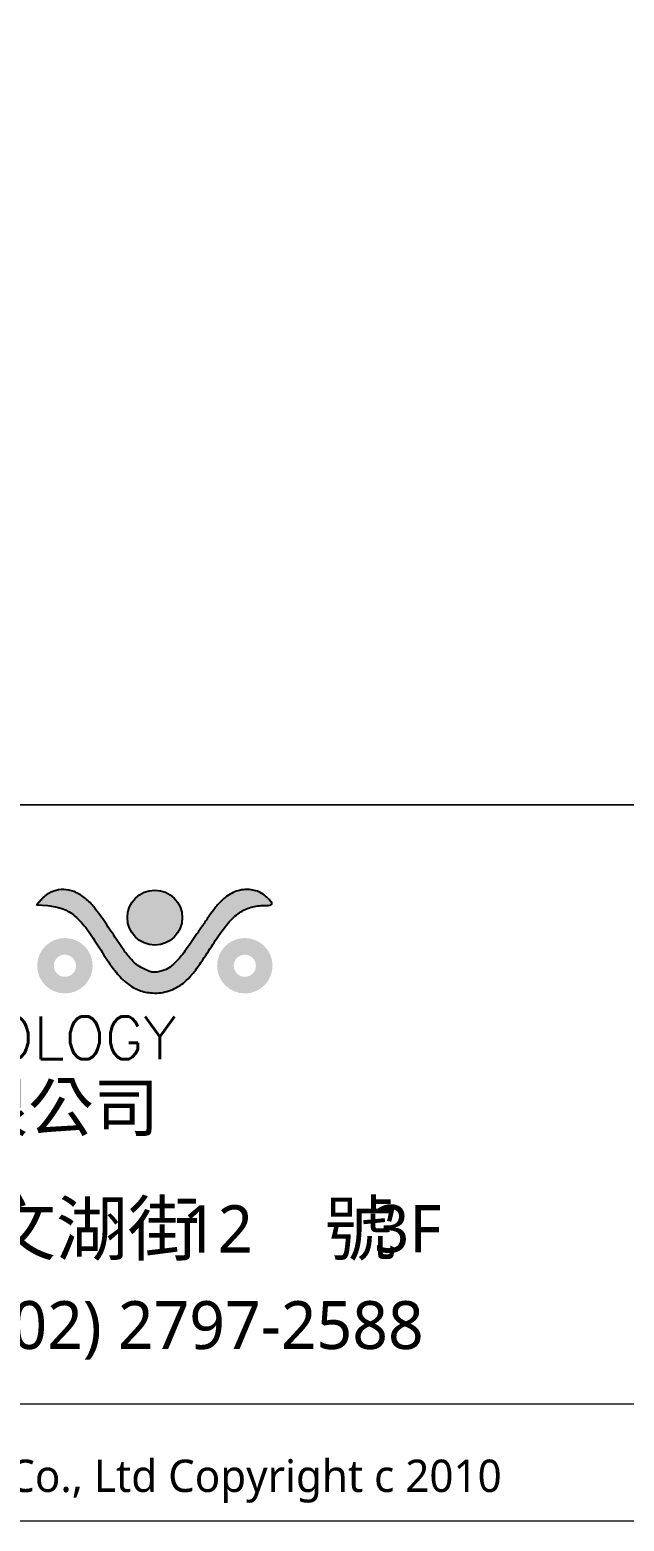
# Model space of a CAD drawing. Extents: x -3378 to 102197, y -3799 to 48702.
# Drawn here: x 12781.6 to 12933.7, y 7349.7 to 7731.4 of the extents above; entities that cross this region are included whole.
import ezdxf
from ezdxf.enums import TextEntityAlignment as Align

# ---------------------------------------------------------------- set-up
doc = ezdxf.new("R2010")
doc.units = 0
doc.layers.add('GM_ANNO_TEXT', color=7, linetype='Continuous')
doc.layers.add('GM_CNST', color=171, linetype='Continuous', lineweight=5, plot=False)
doc.styles.add('GM', font='')
doc.styles.add('TITLE_BLOCK', font='romans.shx', dxfattribs={"width": 0.8, "bigfont": 'stsl.shx'})
doc.styles.get('GM').set_extended_font_data('Microsoft JhengHei')

# ---------------------------------------------------------------- blocks, each defined once
blk = doc.blocks.new('TK')
h = blk.add_hatch(color=1)
h.dxf.hatch_style = 1
edge = h.paths.add_edge_path()
edge.add_arc((231.7618222454682, 26.00227551427997), 0.917623926910425, 114.4293577309708, 122.3325826909654)
edge.add_arc((232.2242263707465, 25.27174951614586), 1.782196543305758, 122.3326667353909, 127.1418268453273)
edge.add_arc((232.2241224852905, 25.2718884826802), 1.782023042047948, 127.1418620522727, 131.9512512444222)
edge.add_arc((231.6458912718615, 25.91517891013143), 0.9170525742087223, 131.9512412522752, 139.8578998708251)
edge.add_line((230.9448523559192, 26.50638941595628), (230.7635301610434, 26.29138308773571))
edge.add_line((230.7635301610435, 26.29138308773565), (231.2326877712624, 26.25563331297525))
edge.add_arc((231.0540096559473, 23.91080236112884), 2.351628810341849, 69.63714551689083, 85.64243396018941, ccw=False)
edge.add_arc((231.2801718283122, 24.52014685812935), 1.701667238992462, 49.240197397474674, 69.6371000482925, ccw=False)
edge.add_arc((230.3237631596826, 23.41056396979684), 3.166553489699386, 35.3919547850403, 49.24019662688869, ccw=False)
edge.add_arc((218.3433048775507, 14.89904704679577), 17.86271968977995, 31.543362932253274, 35.39190243201148, ccw=False)
edge.add_arc((241.4668930918854, 29.09327974978419), 9.269854348315613, 211.5433420270691, 217.2437838025886)
edge.add_arc((236.5823365996453, 25.37981711258647), 3.134000953414755, 217.2438438705391, 230.0411753947615)
edge.add_arc((235.8516299193873, 24.50772272971267), 1.996248403334689, 230.0411745239552, 246.669650490199)
edge.add_arc((235.7645488653861, 24.30581042763481), 1.776358231457405, 246.6695634143364, 264.8188133809331)
edge.add_arc((235.7988903209209, 24.68452608077826), 2.156627716827118, 264.8187866398948, 274.4710814004899)
edge.add_arc((235.8218756788453, 24.39054608201582), 1.861750511288512, 274.4711451452888, 285.2485513361171)
edge.add_arc((235.8265088025223, 24.3735497267935), 1.84413398706196, 285.2485559202805, 296.0810725664446)
edge.add_arc((235.7270748962292, 24.57669257359441), 2.070306748298347, 296.0810340900399, 306.0133371479392)
edge.add_arc((235.7790814686732, 24.50514353555332), 1.981853662324182, 306.0133908719492, 316.3715970938068)
edge.add_arc((234.1590853377622, 26.04937315494294), 4.219940475109254, 316.3716354975839, 322.2575969988175)
edge.add_arc((230.7019512465718, 28.72543721708644), 8.591793056014494, 322.2576076815531, 326.201918035718)
edge.add_arc((203.4551253865893, 46.96429494973074), 41.3796787889463, 326.2018967684809, 327.4312232235405)
edge.add_arc((245.8021639392377, 19.91473760362317), 8.869204052365419, 141.5003700642064, 147.4312216082466, ccw=False)
edge.add_arc((240.9778705864303, 23.75210131568031), 2.704857646415255, 127.13542264817659, 141.5003432222978, ccw=False)
edge.add_arc((240.3751345891917, 24.54803583901776), 1.706457702602574, 108.251375308088, 127.13538135177359, ccw=False)
edge.add_arc((240.4036610431667, 24.46153153756882), 1.797544215024189, 90.08957835249578, 108.25135445215889, ccw=False)
edge.add_arc((240.3940342431133, 30.61808405385455), 4.359015827813238, 270.0895968732746, 274.0084753871093)
edge.add_arc((240.6919104894832, 26.36729126865032), 0.0977989170123781, 274.0084837317827, 334.1074347710919)
edge.add_arc((240.7056234525523, 26.36063478563869), 0.08255575060178498, 334.1074502154281, 401.9840468345506)
edge.add_arc((238.2497564943221, 24.15059667938033), 3.386424838147573, 41.98408997058423, 46.67664599664302)
edge.add_arc((239.7382922484303, 25.72890298197751), 1.216911188484139, 46.67664782405196, 72.47762019708142)
edge.add_arc((239.7277861267471, 25.69563061383894), 1.251802864759612, 72.47757243354916, 97.73756659643688)
edge.add_arc((239.7587918483134, 25.46743227207753), 1.482097975329641, 97.73755609565147, 120.6475470141357)
edge.add_arc((240.0612293791935, 24.95700483507085), 2.075397754980612, 120.6475370004632, 138.448517231646)
edge.add_arc((240.3854869411568, 24.66960328126095), 2.508690519308663, 138.4484682634865, 143.5499293006838)
edge.add_arc((256.9417100116016, 12.44095089348741), 23.09141292377517, 143.5499199044098, 144.5475477161036)
edge.add_arc((258.8406600749142, 11.0888268525697), 25.42256087380906, 144.5475617209644, 145.6047759454908)
edge.add_arc((261.197621093248, 9.4752989150561), 28.2789112806373, 145.6048234143928, 146.5809084124446)
edge.add_arc((222.5544328054668, 34.97425740571305), 18.0189600003754, 323.9371909807687, 326.5809301591324, ccw=False)
edge.add_arc((233.2556511332039, 27.18143106805564), 4.78097616495786, 316.84462029839176, 323.9371769788808, ccw=False)
edge.add_arc((234.9443219411462, 25.59814031919268), 2.466150319884965, 306.700208844366, 316.84455731167145, ccw=False)
edge.add_arc((235.8683641717676, 24.35845169614799), 0.9199673015854151, 285.5236688732384, 306.7002198465948, ccw=False)
edge.add_arc((235.5526973678402, 25.49488782261392), 2.099430145696346, 279.09812976001854, 285.5236569897145, ccw=False)
edge.add_arc((235.7870083522928, 24.03173345520702), 0.6176331487040136, 263.11764490245594, 279.09807383409486, ccw=False)
edge.add_arc((235.7967864637919, 24.11274605648418), 0.6992337187397347, 248.36629533845462, 263.11765932379313, ccw=False)
edge.add_arc((236.6912489185854, 26.36802011541477), 3.125408519515612, 243.5119844243015, 248.3662735440671, ccw=False)
edge.add_arc((235.9673572601598, 24.91535405116804), 1.502368831970009, 230.2497173437997, 243.51193048233688, ccw=False)
edge.add_arc((236.4710391347437, 25.52095792161322), 2.290056256448772, 220.5793223809799, 230.2496904519559, ccw=False)
edge.add_arc((238.5934416125522, 27.33874773382331), 5.084506484880465, 214.5625780211814, 220.579314855271, ccw=False)
edge.add_arc((260.6524500350495, 42.53492830970777), 31.87114040328013, 213.0130123654886, 214.5624958173863, ccw=False)
edge.add_arc((220.8268537664205, 16.65904025023713), 15.62243496243153, 33.01295813720427, 34.54296190335806)
edge.add_arc((220.3051408576425, 16.29990973244708), 16.25580617107601, 34.54293547158791, 36.02802129035056)
edge.add_arc((221.7719865581107, 17.36673437129139), 14.44203906391397, 36.02801357411836, 37.49820310945518)
edge.add_arc((231.2769363745922, 24.65966641983857), 2.461599636307291, 37.49818228414703, 42.94071637590563)
edge.add_arc((231.3098153804863, 24.69026151486503), 2.416687623805267, 42.94074297437213, 55.70448924080197)
edge.add_arc((231.8005913964219, 25.40982902926328), 1.545689055731821, 55.7045795357467, 73.54451361019302)
edge.add_arc((231.8785736281534, 25.6738448909839), 1.27039720386235, 73.5445236898138, 93.47204414878274)
edge.add_arc((231.8735734205952, 25.75625284561409), 1.187837691618779, 93.4720307172304, 114.4292834691644)
at = {"linetype": 'Continuous', "lineweight": 0, "ltscale": 2}
h = blk.add_hatch(color=152, dxfattribs=at)
edge = h.paths.add_edge_path(flags=17)
edge.add_arc((231.9622967414196, 23.69286347561388), 0.4729862160477326, 0, 360)
edge = h.paths.add_edge_path()
edge.add_arc((231.9622967414196, 23.69286347561388), 1.181580181188154, 0, 360)
edge = h.paths.add_edge_path(flags=17)
edge.add_arc((239.6334591331747, 23.69286347561388), 0.4729862160477326, 0, 360)
edge = h.paths.add_edge_path()
edge.add_arc((239.6334591331747, 23.69286347561388), 1.181580181188154, 0, 360)
edge = h.paths.add_edge_path()
edge.add_arc((235.797877937297, 25.74521616386426), 1.171751929819065, 0, 360)
at = {"lineweight": 0, "flags": 128}
blk.add_lwpolyline([(3.000000000000114, 30.55267623773409), (415, 30.55267623773409)], dxfattribs=at)
blk.add_lwpolyline([(231.3823196004598, 26.837746287958, 0.034498), (231.2710467405907, 26.77762903045868, 0.020987), (231.1481537841958, 26.69241566533276, 0.020988), (231.0328435083586, 26.59720373631228, 0.034513), (230.9448523559192, 26.50638941595628), (230.7635301610435, 26.29138308773565), (231.2326877712624, 26.25563331297519, -0.06995), (231.8722925837094, 26.1154726566067, -0.08923400000000001), (232.3911722509163, 25.80908031383342, -0.060498), (232.9051664679696, 25.2445263366659, -0.016794), (233.5667091261996, 24.24381658905111, 0.024878), (234.0874617573988, 23.48309322716443, 0.055897), (234.5695654524241, 22.97758600694362, 0.072683), (235.0610517773962, 22.67469411858247, 0.07935700000000001), (235.6041338205368, 22.53671021005164, 0.042141), (235.9670122119487, 22.53446139832238, 0.04706), (236.3115287618214, 22.59434040765245, 0.047301), (236.6372684531257, 22.7171986314064, 0.043365), (236.9443605191734, 22.90206254155055, 0.045227), (237.2136064293902, 23.1377072204192, 0.025688), (237.496090799727, 23.46629511502931, 0.017212), (237.8417578366352, 23.94609942050147, 0.005364), (238.3276789531096, 24.68913334702802, -0.025884), (238.8610168426117, 25.4359021099109, -0.062761), (239.3449453956541, 25.90844317371182, -0.082584), (239.8406948987595, 26.1686444000411, -0.079412), (240.400850696836, 26.25907355569257, 0.017101), (240.6987470427132, 26.2697315960969, 0.268412), (240.7798918085512, 26.32458394300374, 0.305142), (240.7669897099724, 26.41585828070811, 0.020478), (240.5732331663153, 26.61419756814587, 0.113056), (240.1046777998058, 26.88934878786461, 0.110666), (239.5592485146601, 26.93603598529319, 0.100298), (239.0032842111098, 26.74250976721373, 0.077828), (238.5080846626101, 26.33360111965396, 0.022263), (238.3675592501327, 26.16007164907933, 0.004353), (238.1315110261476, 25.83459733289692, 0.004613), (237.8629647758244, 25.4499863225102, 0.004259000000000001), (237.5942208409997, 25.05016070418037, -0.011536), (237.1204584938864, 24.36700445598876, -0.030957), (236.7433804735635, 23.91134282180144, -0.044292), (236.4181625958204, 23.62084642983314, -0.092664), (236.1145809349596, 23.47204482483573, -0.028044), (235.8846715150908, 23.42187067309101, -0.069841), (235.712996691477, 23.4185507903826, -0.064454), (235.5389989640589, 23.46276651957248, -0.021184), (235.2972835519795, 23.57069300358739, -0.057932), (235.0066783352954, 23.76027478523156, -0.04222), (234.7317273986876, 24.03127596142258, -0.026259), (234.406314561815, 24.4542766807923, -0.006761), (233.9270055133775, 25.17059112901984, 0.006676000000000001), (233.6950729805635, 25.51733627216834, 0.00648), (233.4516897679191, 25.86126350800077, 0.006415000000000001), (233.2299022084894, 26.15813137475016, 0.023752), (233.0789724686751, 26.33660967620995, 0.05575), (232.6715253807806, 26.68678973809449, 0.077999), (232.2384392659144, 26.89220681518384, 0.08717000000000001), (231.801636441581, 26.9419102382368, 0.091699)], format="xyb", close=True)
blk.add_circle((235.797877937297, 25.74521616386426), 1.171751929819065)
at = {"lineweight": 0}
blk.add_3dface([(3.000000000000114, 4.999999999992838), (415, 4.999999999992838), (415, 293.999999999993), (3.000000000000114, 293.999999999993)], dxfattribs=at)
at = {"layer": 'GM_CNST'}
blk.add_lwpolyline([(3.000000000000114, 293.999999999993), (415, 293.999999999993), (415, 30.55267623773409), (3.000000000000114, 30.55267623773409)], close=True, dxfattribs=at)
at = {"layer": 'GM_CNST', "linetype": 'Continuous', "lineweight": 0}
blk.add_3dface([(420, -7.16227077646181e-12), (1.13686837721616e-13, -7.16227077646181e-12), (1.13686837721616e-13, 296.999999999993), (420, 296.999999999993)], dxfattribs=at)
at = {"color": 12, "style": 'TITLE_BLOCK'}
blk.add_text('BUILDING ENVELOPE TECHNOLOGY', height=1.818996513932933, dxfattribs=at).set_placement((195.4691876949648, 19.70805917163523))
at = {"layer": 'GM_ANNO_TEXT', "style": 'GM'}
blk.add_text('廣懋材料科技股份有限公司', height=2.044214099019118, dxfattribs=at).set_placement((202.5086516134754, 16.6267798704622))
for s, insert, char_height, attachment_point, line_spacing_factor in [('地址:台北市內湖區                 文湖街       號', (190.2436881935246, 12.35803798879363), 2.248635508921029, 4, 0.7257918420670348), ('12', (238.4763249509142, 12.46393180240568), 2.023160778897523, 5, 0.7345626726756268), ('3F', (246.5835815679566, 12.46393180240568), 2.023160778897523, 5, 0.7345626726756268), ('(02) 2797-2588', (238.0735620006999, 8.138668652500314), 2.044214099019118, 5, 0.7345626726755978)]:
    blk.add_mtext(s, dxfattribs=dict(at, insert=insert, char_height=char_height, attachment_point=attachment_point, line_spacing_factor=line_spacing_factor))
at = {"layer": 'GM_ANNO_TEXT', "linetype": 'Continuous', "lineweight": 0, "insert": (250.5888802346017, 1.703511749183349), "char_height": 1.379844516837849, "attachment_point": 6, "line_spacing_factor": 0.7257918420670637, "style": 'GM'}
blk.add_mtext('GoMore Co., Ltd Copyright c 2010', dxfattribs=at)
at = {"layer": 'GM_ANNO_TEXT', "style": 'GM'}
for tag, height, p in [('業主', 2.555267623773898, (283.4335366898506, 26.37083240968798)), ('圖名', 2.555267623773897, (283.4757817988666, 9.138447862955331))]:
    blk.add_attdef(tag, text='', height=height, dxfattribs=at).set_placement(p, align=Align.MIDDLE_LEFT)
for tag, height, p in [('繪圖者', 2.555267623773898, (109.2962297695686, 23.04775065600563)), ('比例尺', 2.555267623773897, (166.7122553317968, 23.04320999066124)), ('設計者', 2.555267623773898, (109.2962297695686, 9.56077626247145)), ('單位', 2.555267623773898, (138.4909817655589, 9.623054695839642)), ('日期', 2.555267623773897, (166.6151640072021, 9.446327627047253))]:
    blk.add_attdef(tag, text='', height=height, dxfattribs=at).set_placement(p, align=Align.CENTER)
for p in [(389.4536763459182, 19.368876838853), (389.4536763459182, 13.69050434240501), (359.7766075519248, 12.56057818498823), (389.4536763459182, 8.012131843454085)]:
    blk.add_attdef('加工編號', text='', height=2.555267623773897, dxfattribs=at).set_placement(p, align=Align.MIDDLE)

msp = doc.modelspace()

# ---------------------------------------------------------------- block references
at = {"xscale": 6, "yscale": 6, "zscale": 6}
msp.add_blockref('TK', (11398.79292812373, 7349.705415159356), dxfattribs=at)

doc.saveas('drawing.dxf')
